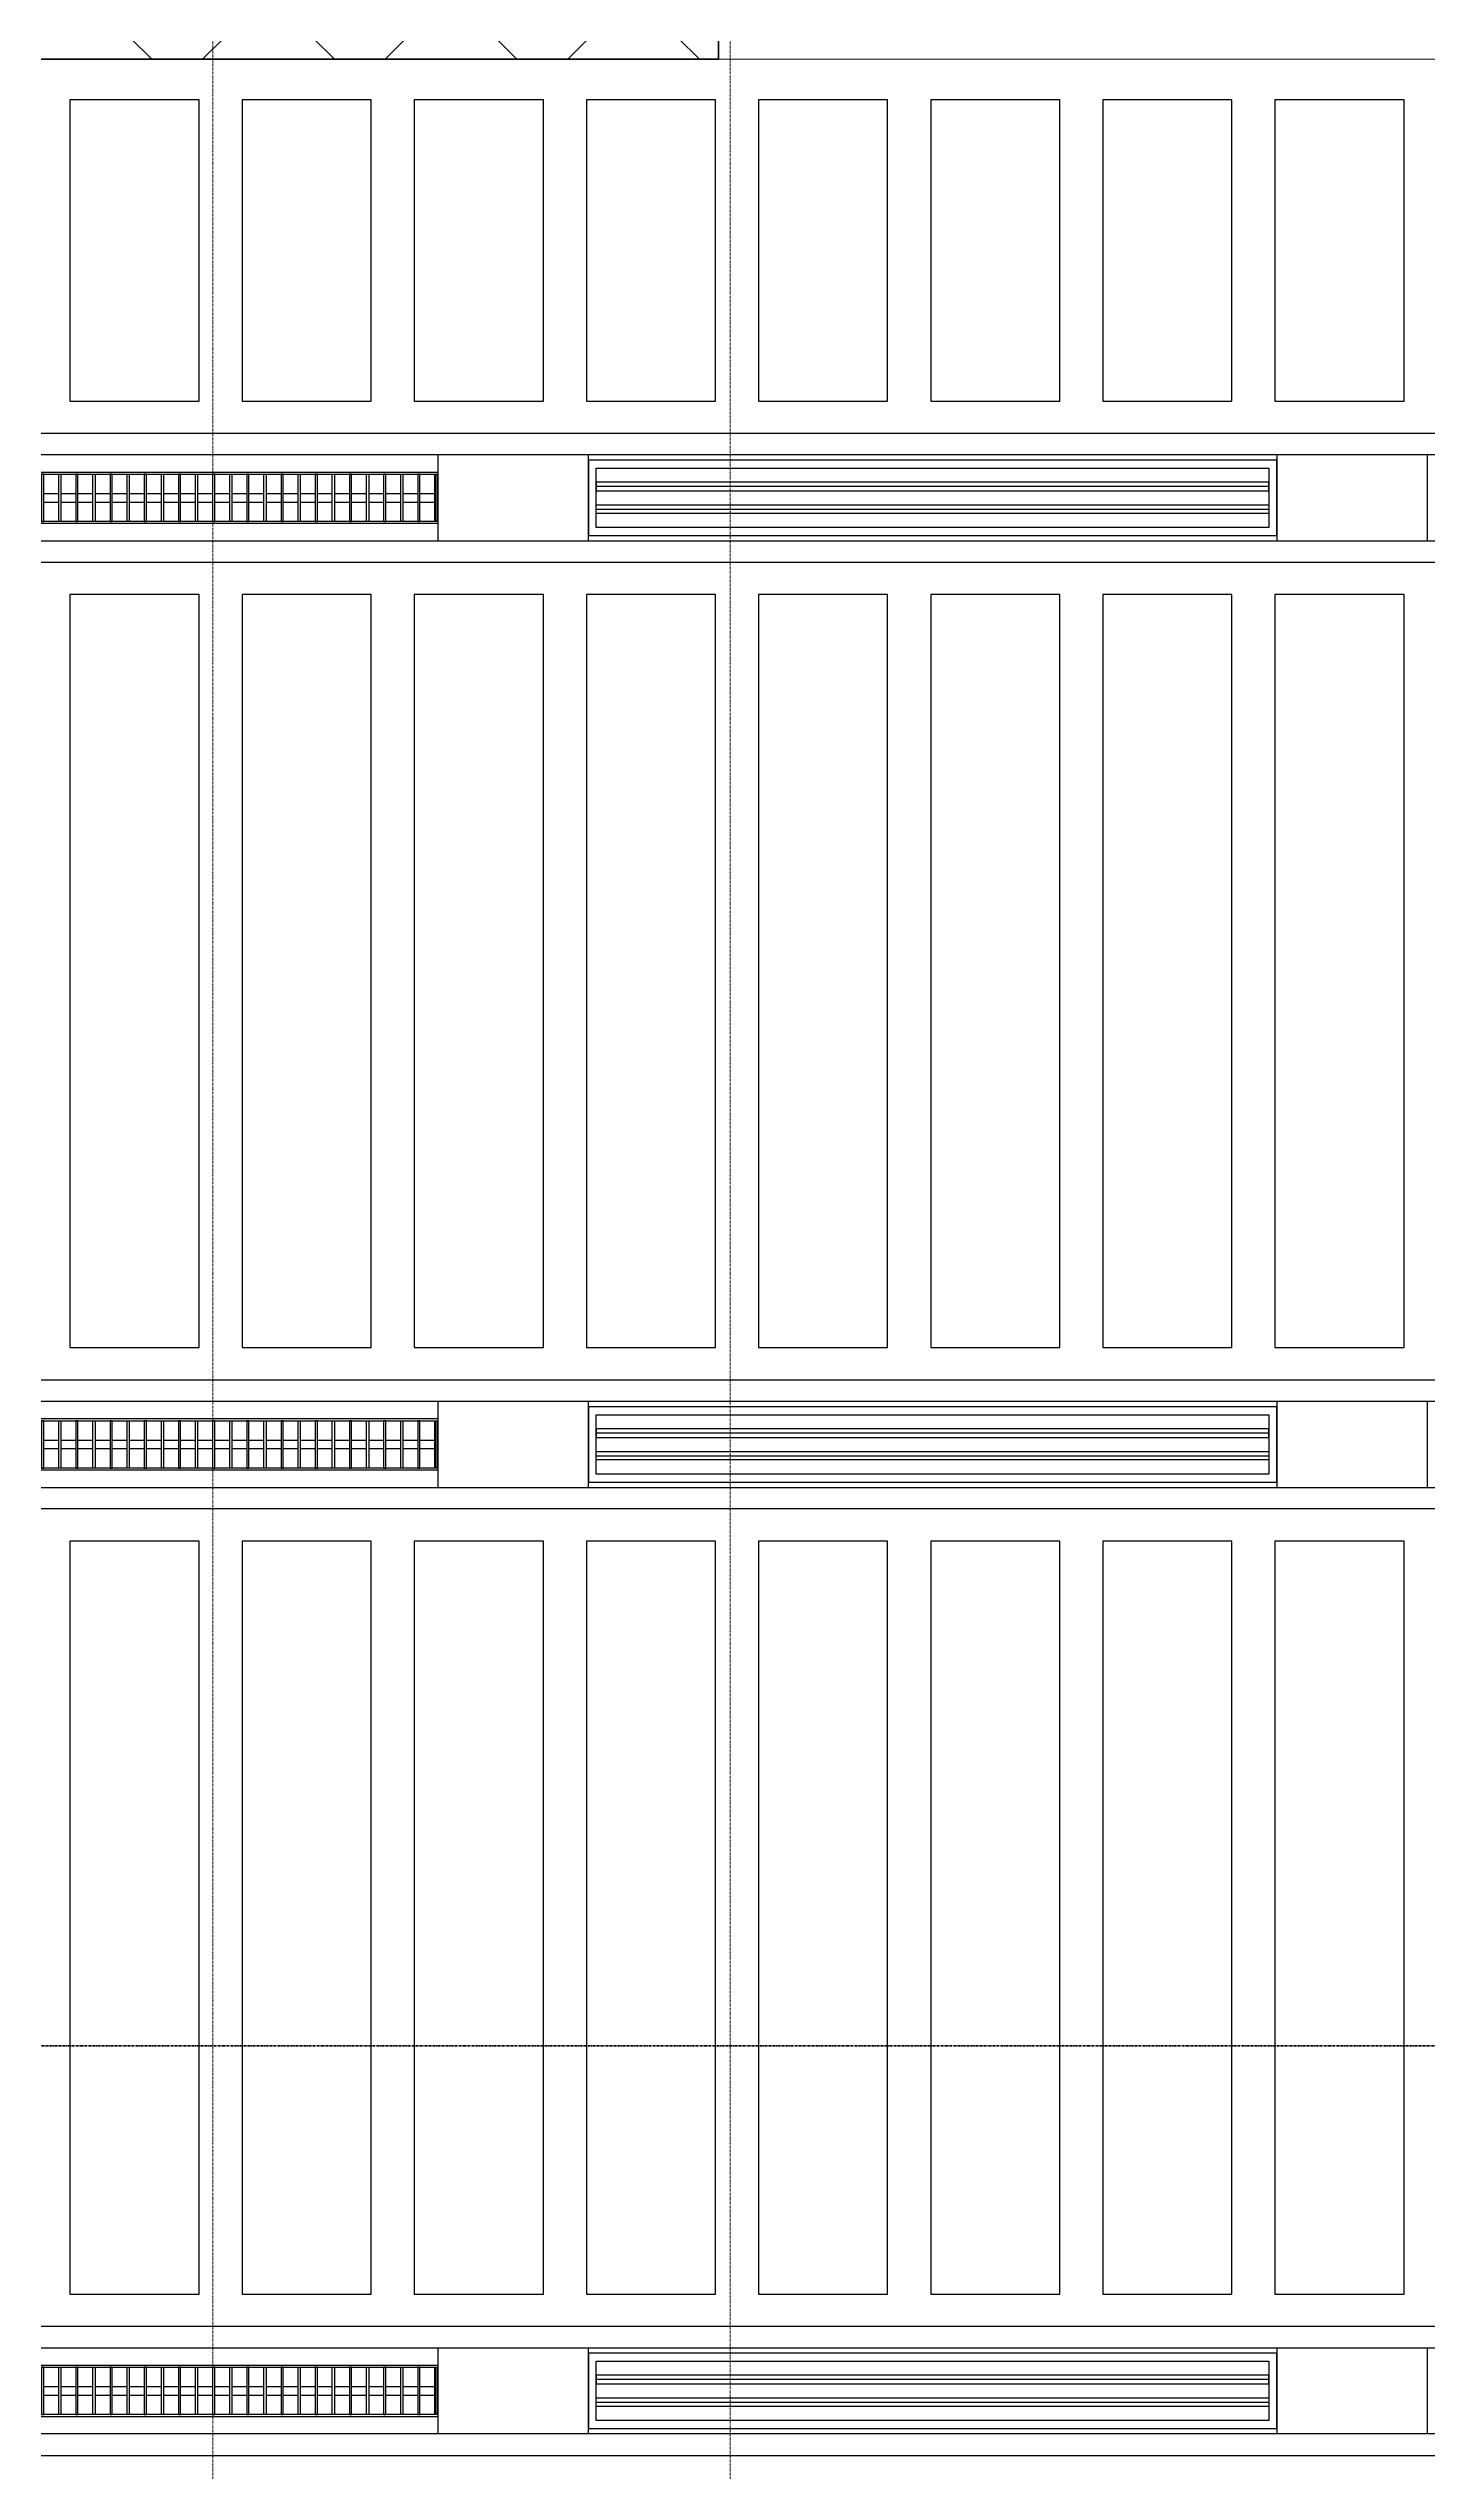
# Model space of a CAD drawing. Header units: millimetres. Extents: x -920231 to -841213, y -17301 to 22361.
# Drawn here: x -870464 to -867260, y -2578 to 3054 of the extents above; entities that cross this region are included whole.
import ezdxf
from ezdxf.enums import TextEntityAlignment as Align
from ezdxf.xclip import XClip

# ---------------------------------------------------------------- set-up
doc = ezdxf.new("R2010")
doc.units = ezdxf.units.MM
doc.header["$XCLIPFRAME"] = 0
doc.linetypes.add('DPA_Grid _ Level 100', pattern=[10, 5.5, -1.6, 1.3, -1.6])
for name, color, linetype in [('000 - WIPEOUT', 250, 'Continuous'), ('001 - ASCESSORIES', 251, 'Continuous'), ('A04_TUBE SERIES', 2, 'Continuous'), ('A11_ALU.SOLID SHEET', 2, 'Continuous')]:
    doc.layers.add(name, color=color, linetype=linetype)
for name, color, linetype, lineweight in [('008 - LIGHTING', 1, 'Continuous', 9), ('A-GLAZ-CURT', 2, 'Continuous', 9), ('A-WALL-FNSH', 2, 'Continuous', 35), ('A-WALL-PATT', 1, 'Continuous', 35), ('G-ANNO-SECL', 3, 'Continuous', 9), ('S-GRID', 251, 'Continuous', 9)]:
    doc.layers.add(name, color=color, linetype=linetype, lineweight=lineweight)

# ---------------------------------------------------------------- blocks, each defined once
blk = doc.blocks.new('*U1411')
at = {"layer": 'S-GRID', "linetype": 'DPA_Grid _ Level 100'}
for p, q in [((0, -20855.1), (0, 16910.1)), ((1201.9, -20855.1), (1201.9, 16910.1))]:
    blk.add_line(p, q, dxfattribs=at)
blk = doc.blocks.new('System Panel - DPA-AR_Metal Ceiling Rectangular Panel-13139266-4230-01 ENLARGED MULTI-PURPOSE LEVEL - REFLECTED CEILING PLAN - SHEET 1')
at = {"layer": 'A-GLAZ-CURT'}
for p, q in [((-866782.4, 4129), (-868907.4, 4129)), ((-868907.4, 4129), (-868907.4, 3929)), ((-868907.4, 3929), (-868907.4, 4129)), ((-868907.4, 4129), (-866782.4, 4129)), ((-866782.4, 3929), (-866782.4, 4129)), ((-866782.4, 4129), (-866782.4, 3929)), ((-868907.4, 3929), (-866782.4, 3929)), ((-866782.4, 3929), (-868907.4, 3929))]:
    blk.add_line(p, q, dxfattribs=at)
blk = doc.blocks.new('*U815')
at = {"layer": 'A-GLAZ-CURT'}
blk.add_blockref('System Panel - DPA-AR_Metal Ceiling Rectangular Panel-13139266-4230-01 ENLARGED MULTI-PURPOSE LEVEL - REFLECTED CEILING PLAN - SHEET 1', (870082.4, -4479), dxfattribs=at)
blk = doc.blocks.new('*U1818')
blk.add_wipeout([(-25, 0), (25, 0), (25, 24947.7), (-25, 24997.7)]).dxf.layer = '000 - WIPEOUT'
at = {"layer": 'A04_TUBE SERIES', "color": 0}
blk.add_lwpolyline([(-25, 0), (25, 0), (25, 24947.7), (-25, 24997.7)], close=True, dxfattribs=at)
at = {"layer": 'Defpoints', "color": 250, "flags": 1}
blk.add_attdef('EXTR.OVL-LENGTH_', (-33.1, -9), '', height=5, dxfattribs=at)
blk = doc.blocks.new('*U1819')
blk.add_wipeout([(-25, 0), (25, 0), (25, 25197.7), (-25, 25247.7)]).dxf.layer = '000 - WIPEOUT'
at = {"layer": 'A04_TUBE SERIES', "color": 0}
blk.add_lwpolyline([(-25, 0), (25, 0), (25, 25197.7), (-25, 25247.7)], close=True, dxfattribs=at)
at = {"layer": 'Defpoints', "color": 250, "flags": 1}
blk.add_attdef('EXTR.OVL-LENGTH_', (-33.1, -9), '', height=5, dxfattribs=at)
blk = doc.blocks.new('*U1755')
at = {"layer": '001 - ASCESSORIES', "color": 0, "linetype": 'ByBlock'}
blk.add_lwpolyline([(800, 87.5), (-800, 87.5), (-800, -87.5), (800, -87.5)], close=True, dxfattribs=at)
at = {"layer": '001 - ASCESSORIES', "linetype": 'ByBlock'}
for points in [[(-781.5, 69), (781.5, 69), (781.5, -69), (-781.5, -69)], [(781.5, 36.3), (-781.5, 36.3), (-781.5, 16.3), (781.5, 16.3)], [(-781.5, -16.3), (781.5, -16.3), (781.5, -36.3), (-781.5, -36.3)]]:
    blk.add_lwpolyline(points, close=True, dxfattribs=at)
for points in [[(781.5, 26.3), (-781.5, 26.3)], [(-781.5, -26.3), (781.5, -26.3)]]:
    blk.add_lwpolyline(points, dxfattribs=at)
blk = doc.blocks.new('*U1799')
at = {"color": 1}
blk.add_wipeout([(600, -60), (-600, -60), (-600, 60), (600, 60)], dxfattribs=at).dxf.layer = '000 - WIPEOUT'
at = {"layer": '001 - ASCESSORIES', "color": 0}
blk.add_lwpolyline([(600, -60), (-600, -60), (-600, 60), (600, 60)], close=True, dxfattribs=at)
at = {"layer": '001 - ASCESSORIES'}
for points in [[(-593.5, -55), (-598.5, -55), (-598.5, 55), (-593.5, 55)], [(595, -55), (-595, -55), (-595, 55), (595, 55)], [(-558.8, -55), (-553.8, -55), (-553.8, 55), (-558.8, 55)], [(-514, -55), (-519, -55), (-519, 55), (-514, 55)], [(-479.3, -55), (-474.3, -55), (-474.3, 55), (-479.3, 55)], [(-434.6, -55), (-439.6, -55), (-439.6, 55), (-434.6, 55)], [(-399.8, -55), (-394.8, -55), (-394.8, 55), (-399.8, 55)], [(-355.1, -55), (-360.1, -55), (-360.1, 55), (-355.1, 55)], [(-320.4, -55), (-315.4, -55), (-315.4, 55), (-320.4, 55)], [(-275.6, -55), (-280.6, -55), (-280.6, 55), (-275.6, 55)], [(-240.9, -55), (-235.9, -55), (-235.9, 55), (-240.9, 55)], [(-196.2, -55), (-201.2, -55), (-201.2, 55), (-196.2, 55)], [(-161.4, -55), (-156.4, -55), (-156.4, 55), (-161.4, 55)], [(-116.7, -55), (-121.7, -55), (-121.7, 55), (-116.7, 55)], [(-82, -55), (-77, -55), (-77, 55), (-82, 55)], [(-37.2, -55), (-42.2, -55), (-42.2, 55), (-37.2, 55)], [(-2.5, -55), (2.5, -55), (2.5, 55), (-2.5, 55)], [(42.2, -55), (37.2, -55), (37.2, 55), (42.2, 55)], [(77, -55), (82, -55), (82, 55), (77, 55)], [(121.7, -55), (116.7, -55), (116.7, 55), (121.7, 55)], [(156.4, -55), (161.4, -55), (161.4, 55), (156.4, 55)], [(201.2, -55), (196.2, -55), (196.2, 55), (201.2, 55)], [(235.9, -55), (240.9, -55), (240.9, 55), (235.9, 55)], [(280.6, -55), (275.6, -55), (275.6, 55), (280.6, 55)], [(315.4, -55), (320.4, -55), (320.4, 55), (315.4, 55)], [(360.1, -55), (355.1, -55), (355.1, 55), (360.1, 55)], [(394.8, -55), (399.8, -55), (399.8, 55), (394.8, 55)], [(439.6, -55), (434.6, -55), (434.6, 55), (439.6, 55)], [(474.3, -55), (479.3, -55), (479.3, 55), (474.3, 55)], [(519, -55), (514, -55), (514, 55), (519, 55)], [(553.8, -55), (558.8, -55), (558.8, 55), (553.8, 55)], [(598.5, -55), (593.5, -55), (593.5, 55), (598.5, 55)]]:
    blk.add_lwpolyline(points, close=True, dxfattribs=at)
for points in [[(-593.5, 10), (-558.8, 10)], [(-553.8, 10), (-519, 10)], [(-514, 10), (-479.3, 10)], [(-474.3, 10), (-439.6, 10)], [(-434.6, 10), (-399.8, 10)], [(-394.8, 10), (-360.1, 10)], [(-355.1, 10), (-320.4, 10)], [(-315.4, 10), (-280.6, 10)], [(-275.6, 10), (-240.9, 10)], [(-235.9, 10), (-201.2, 10)], [(-196.2, 10), (-161.4, 10)], [(-156.4, 10), (-121.7, 10)], [(-116.7, 10), (-82, 10)], [(-77, 10), (-42.2, 10)], [(-37.2, 10), (-2.5, 10)], [(2.5, 10), (37.2, 10)], [(42.2, 10), (77, 10)], [(82, 10), (116.7, 10)], [(121.7, 10), (156.4, 10)], [(161.4, 10), (196.2, 10)], [(201.2, 10), (235.9, 10)], [(240.9, 10), (275.6, 10)], [(280.6, 10), (315.4, 10)], [(320.4, 10), (355.1, 10)], [(360.1, 10), (394.8, 10)], [(399.8, 10), (434.6, 10)], [(439.6, 10), (474.3, 10)], [(479.3, 10), (514, 10)], [(519, 10), (553.8, 10)], [(558.8, 10), (593.5, 10)], [(-593.5, -10), (-558.8, -10)], [(-553.8, -10), (-519, -10)], [(-514, -10), (-479.3, -10)], [(-474.3, -10), (-439.6, -10)], [(-434.6, -10), (-399.8, -10)], [(-394.8, -10), (-360.1, -10)], [(-355.1, -10), (-320.4, -10)], [(-315.4, -10), (-280.6, -10)], [(-275.6, -10), (-240.9, -10)], [(-235.9, -10), (-201.2, -10)], [(-196.2, -10), (-161.4, -10)], [(-156.4, -10), (-121.7, -10)], [(-116.7, -10), (-82, -10)], [(-77, -10), (-42.2, -10)], [(-37.2, -10), (-2.5, -10)], [(2.5, -10), (37.2, -10)], [(42.2, -10), (77, -10)], [(82, -10), (116.7, -10)], [(121.7, -10), (156.4, -10)], [(161.4, -10), (196.2, -10)], [(201.2, -10), (235.9, -10)], [(240.9, -10), (275.6, -10)], [(280.6, -10), (315.4, -10)], [(320.4, -10), (355.1, -10)], [(360.1, -10), (394.8, -10)], [(399.8, -10), (434.6, -10)], [(439.6, -10), (474.3, -10)], [(479.3, -10), (514, -10)], [(519, -10), (553.8, -10)], [(558.8, -10), (593.5, -10)]]:
    blk.add_lwpolyline(points, dxfattribs=at)
blk = doc.blocks.new('*U1862')
blk.add_point((0, 0))
at = {"layer": 'Defpoints', "color": 250}
blk.add_text('AL.SHEET-HAT-TYPE-C', height=7, rotation=270, dxfattribs=at).set_placement((15, 0), align=Align.BOTTOM_CENTER)
blk.add_wipeout([(0, -100), (350, -100), (350, 100), (0, 100)]).dxf.layer = '000 - WIPEOUT'
at = {"layer": 'A11_ALU.SOLID SHEET', "color": 0}
blk.add_lwpolyline([(0, -100), (350, -100), (350, 100), (0, 100)], close=True, dxfattribs=at)
blk = doc.blocks.new('*U1822')
blk.add_wipeout([(-25, 0), (25, 0), (25, 23047.7), (-25, 22997.7)]).dxf.layer = '000 - WIPEOUT'
at = {"layer": 'A04_TUBE SERIES', "color": 0}
blk.add_lwpolyline([(-25, 0), (25, 0), (25, 23047.7), (-25, 22997.7)], close=True, dxfattribs=at)
at = {"layer": 'Defpoints', "color": 250, "flags": 1}
blk.add_attdef('EXTR.OVL-LENGTH_', (-33.1, -9), '', height=5, dxfattribs=at)
blk = doc.blocks.new('*U1823')
blk.add_wipeout([(-25, 0), (25, 0), (25, 22797.7), (-25, 22747.7)]).dxf.layer = '000 - WIPEOUT'
at = {"layer": 'A04_TUBE SERIES', "color": 0}
blk.add_lwpolyline([(-25, 0), (25, 0), (25, 22797.7), (-25, 22747.7)], close=True, dxfattribs=at)
at = {"layer": 'Defpoints', "color": 250, "flags": 1}
blk.add_attdef('EXTR.OVL-LENGTH_', (-33.1, -9), '', height=5, dxfattribs=at)
blk = doc.blocks.new('*U1821')
blk.add_wipeout([(-25, 0), (25, 0), (25, 20847.7), (-25, 20797.7)]).dxf.layer = '000 - WIPEOUT'
at = {"layer": 'A04_TUBE SERIES', "color": 0}
blk.add_lwpolyline([(-25, 0), (25, 0), (25, 20847.7), (-25, 20797.7)], close=True, dxfattribs=at)
at = {"layer": 'Defpoints', "color": 250, "flags": 1}
blk.add_attdef('EXTR.OVL-LENGTH_', (-33.1, -9), '', height=5, dxfattribs=at)
blk = doc.blocks.new('*U1820')
blk.add_wipeout([(-25, 0), (25, 0), (25, 20597.7), (-25, 20547.7)]).dxf.layer = '000 - WIPEOUT'
at = {"layer": 'A04_TUBE SERIES', "color": 0}
blk.add_lwpolyline([(-25, 0), (25, 0), (25, 20597.7), (-25, 20547.7)], close=True, dxfattribs=at)
at = {"layer": 'Defpoints', "color": 250, "flags": 1}
blk.add_attdef('EXTR.OVL-LENGTH_', (-33.1, -9), '', height=5, dxfattribs=at)
blk = doc.blocks.new('*U1937')
at = {"color": 3}
for points in [[(-875, 7950), (875, 7950), (875, 7650), (-875, 7650)], [(-875, 7550), (875, 7550), (875, 7250), (-875, 7250)], [(-875, 7150), (875, 7150), (875, 6850), (-875, 6850)], [(-875, 6750), (875, 6750), (875, 6450), (-875, 6450)], [(-875, 6350), (875, 6350), (875, 6050), (-875, 6050)], [(-875, 5950), (875, 5950), (875, 5650), (-875, 5650)], [(-875, 5550), (875, 5550), (875, 5250), (-875, 5250)], [(-875, 5150), (875, 5150), (875, 4850), (-875, 4850)]]:
    blk.add_wipeout(points, dxfattribs=at).dxf.layer = '000 - WIPEOUT'
at = {"layer": 'A11_ALU.SOLID SHEET', "color": 0, "linetype": 'ByBlock'}
for points in [[(-875, 7650), (875, 7650), (875, 7950), (-875, 7950)], [(-875, 7250), (875, 7250), (875, 7550), (-875, 7550)], [(-875, 6850), (875, 6850), (875, 7150), (-875, 7150)], [(-875, 6450), (875, 6450), (875, 6750), (-875, 6750)], [(-875, 6050), (875, 6050), (875, 6350), (-875, 6350)], [(-875, 5650), (875, 5650), (875, 5950), (-875, 5950)], [(-875, 5250), (875, 5250), (875, 5550), (-875, 5550)], [(-875, 4850), (875, 4850), (875, 5150), (-875, 5150)]]:
    blk.add_lwpolyline(points, close=True, dxfattribs=at)
blk = doc.blocks.new('*U1938')
at = {"color": 3}
for points in [[(-875, 9150), (875, 9150), (875, 8850), (-875, 8850)], [(-875, 8750), (875, 8750), (875, 8450), (-875, 8450)], [(-875, 8350), (875, 8350), (875, 8050), (-875, 8050)], [(-875, 7950), (875, 7950), (875, 7650), (-875, 7650)], [(-875, 7550), (875, 7550), (875, 7250), (-875, 7250)], [(-875, 7150), (875, 7150), (875, 6850), (-875, 6850)], [(-875, 6750), (875, 6750), (875, 6450), (-875, 6450)], [(-875, 6350), (875, 6350), (875, 6050), (-875, 6050)]]:
    blk.add_wipeout(points, dxfattribs=at).dxf.layer = '000 - WIPEOUT'
at = {"layer": 'A11_ALU.SOLID SHEET', "color": 0, "linetype": 'ByBlock'}
for points in [[(-875, 8850), (875, 8850), (875, 9150), (-875, 9150)], [(-875, 8450), (875, 8450), (875, 8750), (-875, 8750)], [(-875, 8050), (875, 8050), (875, 8350), (-875, 8350)], [(-875, 7650), (875, 7650), (875, 7950), (-875, 7950)], [(-875, 7250), (875, 7250), (875, 7550), (-875, 7550)], [(-875, 6850), (875, 6850), (875, 7150), (-875, 7150)], [(-875, 6450), (875, 6450), (875, 6750), (-875, 6750)], [(-875, 6050), (875, 6050), (875, 6350), (-875, 6350)]]:
    blk.add_lwpolyline(points, close=True, dxfattribs=at)
blk = doc.blocks.new('*U1939')
at = {"color": 3}
for points in [[(-350, 9750), (350, 9750), (350, 9450), (-350, 9450)], [(-350, 9350), (350, 9350), (350, 9050), (-350, 9050)], [(-350, 8950), (350, 8950), (350, 8650), (-350, 8650)], [(-350, 8550), (350, 8550), (350, 8250), (-350, 8250)], [(-350, 8150), (350, 8150), (350, 7850), (-350, 7850)], [(-350, 7750), (350, 7750), (350, 7450), (-350, 7450)], [(-350, 7350), (350, 7350), (350, 7050), (-350, 7050)], [(-350, 6950), (350, 6950), (350, 6650), (-350, 6650)]]:
    blk.add_wipeout(points, dxfattribs=at).dxf.layer = '000 - WIPEOUT'
at = {"layer": 'A11_ALU.SOLID SHEET', "color": 0, "linetype": 'ByBlock'}
for points in [[(-350, 9450), (350, 9450), (350, 9750), (-350, 9750)], [(-350, 9050), (350, 9050), (350, 9350), (-350, 9350)], [(-350, 8650), (350, 8650), (350, 8950), (-350, 8950)], [(-350, 8250), (350, 8250), (350, 8550), (-350, 8550)], [(-350, 7850), (350, 7850), (350, 8150), (-350, 8150)], [(-350, 7450), (350, 7450), (350, 7750), (-350, 7750)], [(-350, 7050), (350, 7050), (350, 7350), (-350, 7350)], [(-350, 6650), (350, 6650), (350, 6950), (-350, 6950)]]:
    blk.add_lwpolyline(points, close=True, dxfattribs=at)
blk = doc.blocks.new('*U1969')
at = {"layer": 'A11_ALU.SOLID SHEET', "linetype": 'ByBlock', "rotation": 90}
for name, p in [('*U1939', (-115982, -994.5)), ('*U1938', (-116582, -2669.5)), ('*U1937', (-117782, -4869.5))]:
    blk.add_blockref(name, p, dxfattribs=at)
at = {"layer": 'A11_ALU.SOLID SHEET', "color": 1}
for p in [(-124877.5, -1569.5), (-122927.5, -1569.5), (-124877.5, -3769.5), (-122927.5, -3769.5), (-124877.5, -5969.5), (-122927.5, -5969.5)]:
    blk.add_blockref('*U1862', p, dxfattribs=at)
at = {"layer": '008 - LIGHTING'}
for name, p in [('*U1799', (-125477.5, -1569.5)), ('*U1755', (-123727.5, -1569.5)), ('*U1799', (-125477.5, -3769.5)), ('*U1755', (-123727.5, -3769.5)), ('*U1799', (-125477.5, -5969.5)), ('*U1755', (-123727.5, -5969.5))]:
    blk.add_blockref(name, p, dxfattribs=at)
at = {"layer": 'A04_TUBE SERIES', "linetype": 'ByBlock', "xscale": -1, "rotation": 90}
for name, p in [('*U1820', (-106232, -1444.5)), ('*U1821', (-106232, -1694.5)), ('*U1823', (-106232, -3644.5)), ('*U1822', (-106232, -3894.5))]:
    blk.add_blockref(name, p, dxfattribs=at)
at = {"layer": 'A04_TUBE SERIES', "linetype": 'ByBlock'}
for name, p, rotation in [('*U1818', (-106232, -5844.5), 90.00000000000001), ('*U1819', (-106232, -6094.5), 90)]:
    blk.add_blockref(name, p, dxfattribs=dict(at, rotation=rotation))

msp = doc.modelspace()

# ---------------------------------------------------------------- block references
ref = msp.add_blockref('*U1969', (-744682.4, 3579))
XClip(ref).set_block_clipping_path([(-170955.001718735, -20880.0077451951), (-101425.4223389953, 14393.0014498747)])

# ---------------------------------------------------------------- next in the draw order: hatches: boundary and pattern name
at = {"layer": 'A-WALL-PATT', "lineweight": 9}
h = msp.add_hatch(dxfattribs=at)
h.set_pattern_fill('FP_3', color=256, style=0, pattern_type=2)
h.set_pattern_definition([(45, (0, 0), (-212.13203, 212.13203), []), (135, (0, 0), (-212.13203, -212.13203), [])])
h.paths.add_polyline_path([(-868907.4, 3029), (-868907.4, 3079), (-870754.7, 3079), (-870804.7, 3029), (-870405, 3029)])

# ---------------------------------------------------------------- next in the draw order: linework, layer by layer
at = {"layer": 'A-WALL-FNSH', "color": 250}
for p, q in [((-868907.4, 3079), (-868907.4, 3029)), ((-868907.4, 3029), (-870734, 3029))]:
    msp.add_line(p, q, dxfattribs=at)
at = {"layer": 'G-ANNO-SECL', "linetype": 'DPA_Grid _ Level 100', "lineweight": 50}
msp.add_line((-918400.4, -1588.3), (-844562.2, -1588.3), dxfattribs=at)

# ---------------------------------------------------------------- next in the draw order: block references
for name in ['*U1411', '*U815']:
    msp.add_blockref(name, (-870082.4, 3579))

doc.saveas('drawing.dxf')
